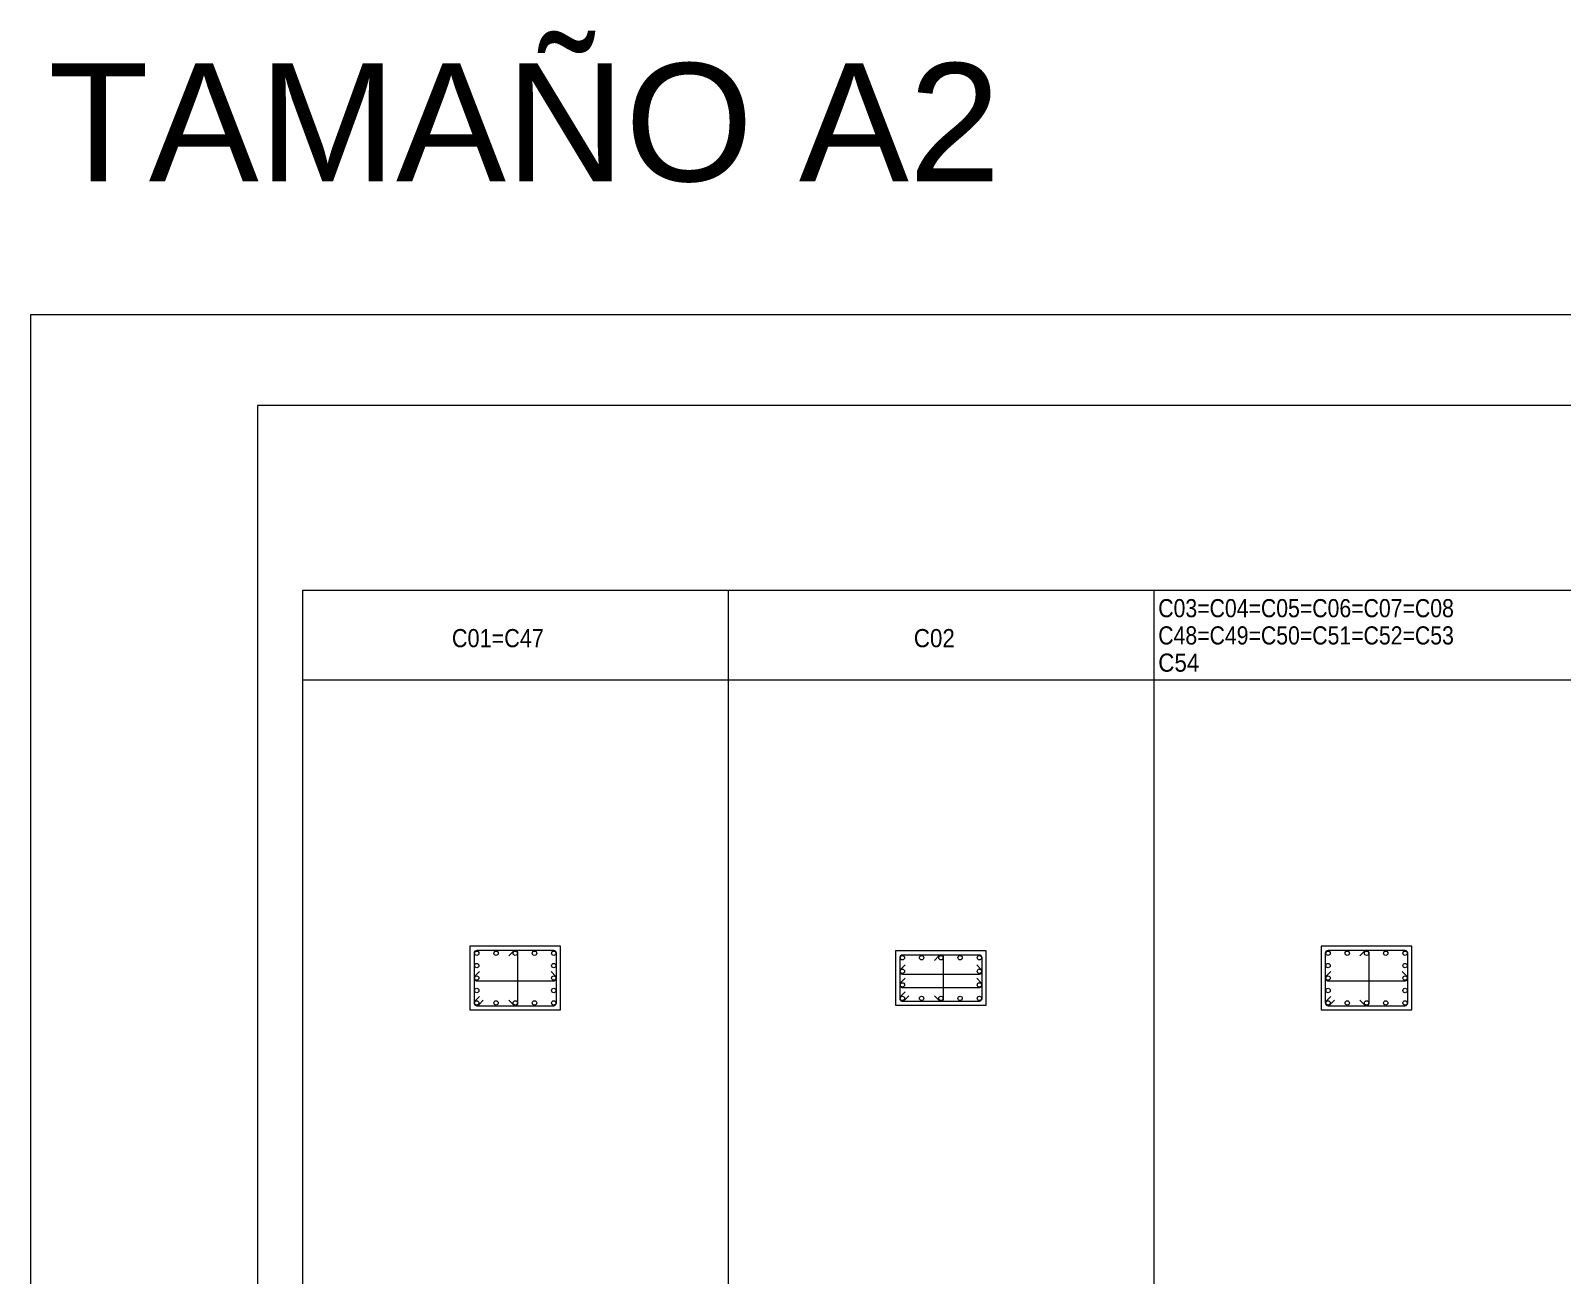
# Model space of a CAD drawing. Header units: millimetres. Extents: x 0 to 59.4, y 0 to 93.5.
# Drawn here: x 0 to 16.88, y 79.78 to 93.49 of the extents above; entities that cross this region are included whole.
import ezdxf
from ezdxf.enums import TextEntityAlignment as Align

# ---------------------------------------------------------------- set-up
doc = ezdxf.new("R2010")
doc.units = ezdxf.units.MM
for name, color, linetype, lineweight in [('ARM_LONGITUDINAL_Ø12', 171, 'Continuous', 9), ('ARM_TRANSVERSAL_Ø6', 151, 'Continuous', 9), ('CIM_REFEREN', 2, 'Continuous', 0), ('CUADRO_LINEAS', 7, 'Continuous', 9), ('RECUAD_LIMITES', 2, 'Continuous', 0), ('RECUAD_MARCO', 1, 'Continuous', 20), ('REF_REFERENCIAS', 8, 'Continuous', 0), ('SECC_HORMIGON', 1, 'Continuous', 9)]:
    doc.layers.add(name, color=color, linetype=linetype, lineweight=lineweight)
doc.styles.add('CYPETXT_romans', font='arial.ttf', dxfattribs={"height": 0.2})

msp = doc.modelspace()

# ---------------------------------------------------------------- linework, layer by layer
at = {"layer": 'ARM_LONGITUDINAL_Ø12'}
for centre in [(4.916, 83.32734), (4.916, 83.19034), (5.128, 83.32734), (5.34, 83.32734), (5.552, 83.32734), (5.764, 83.32734), (5.764, 83.19034), (9.606, 83.27734), (9.818, 83.27734), (10.03, 83.27734), (10.242, 83.27734), (10.454, 83.27734), (14.296, 83.32734), (14.296, 83.19034), (14.508, 83.32734), (14.72, 83.32734), (14.932, 83.32734), (15.144, 83.32734), (15.144, 83.19034), (4.916, 83.05334), (5.764, 83.05334), (9.606, 83.128), (10.454, 83.128), (14.296, 83.05334), (15.144, 83.05334), (4.916, 82.91634), (5.764, 82.91634), (9.606, 82.97867), (10.454, 82.97867), (14.296, 82.91634), (15.144, 82.91634), (4.916, 82.77934), (5.128, 82.77934), (5.34, 82.77934), (5.552, 82.77934), (5.764, 82.77934), (9.606, 82.82934), (9.818, 82.82934), (10.03, 82.82934), (10.242, 82.82934), (10.454, 82.82934), (14.296, 82.77934), (14.508, 82.77934), (14.72, 82.77934), (14.932, 82.77934), (15.144, 82.77934)]:
    msp.add_circle(centre, 0.024, dxfattribs=at)
at = {"layer": 'ARM_TRANSVERSAL_Ø6'}
for points in [[(4.9457, 82.85146), (4.89479, 82.80055), (4.89106, 82.79601), (4.88828, 82.79082), (4.88658, 82.78519), (4.886, 82.77934), (4.88658, 82.77349), (4.88828, 82.76786), (4.89106, 82.76267), (4.89479, 82.75812), (4.89933, 82.75439), (4.90452, 82.75162), (4.91015, 82.74991), (4.916, 82.74934), (5.764, 82.74934), (5.77548, 82.75162), (5.78521, 82.75812), (5.79172, 82.76786), (5.794, 82.77934), (5.794, 83.32734), (5.79172, 83.33882), (5.78521, 83.34855), (5.77548, 83.35505), (5.764, 83.35734), (4.916, 83.35734), (4.90452, 83.35505), (4.89479, 83.34855), (4.88828, 83.33882), (4.886, 83.32734), (4.886, 82.77934), (4.88658, 82.77349), (4.88828, 82.76786), (4.89106, 82.76267), (4.89479, 82.75812), (4.89933, 82.75439), (4.90452, 82.75162), (4.91015, 82.74991), (4.916, 82.74934), (4.92185, 82.74991), (4.92748, 82.75162), (4.93267, 82.75439), (4.93721, 82.75812), (4.98812, 82.80904)], [(5.26788, 82.80904), (5.31879, 82.75812), (5.325, 82.75336), (5.33224, 82.75036), (5.34, 82.74934), (5.34668, 82.75009), (5.35302, 82.75231), (5.3587, 82.75588), (5.36345, 82.76063), (5.36703, 82.76632), (5.36925, 82.77266), (5.37, 82.77934), (5.37, 83.32734), (5.36925, 83.33401), (5.36703, 83.34035), (5.36345, 83.34604), (5.3587, 83.35079), (5.35302, 83.35437), (5.34668, 83.35659), (5.34, 83.35734), (5.33224, 83.35632), (5.325, 83.35332), (5.31879, 83.34855), (5.26788, 83.29764)], [(9.6357, 82.90146), (9.58479, 82.85055), (9.58173, 82.84697), (9.57927, 82.84296), (9.57747, 82.83861), (9.57637, 82.83403), (9.576, 82.82934), (9.57658, 82.82349), (9.57828, 82.81786), (9.58106, 82.81267), (9.58479, 82.80812), (9.58933, 82.80439), (9.59452, 82.80162), (9.60015, 82.79991), (9.606, 82.79934), (10.454, 82.79934), (10.46548, 82.80162), (10.47521, 82.80812), (10.48172, 82.81786), (10.484, 82.82934), (10.484, 83.27734), (10.48172, 83.28882), (10.47521, 83.29855), (10.46548, 83.30505), (10.454, 83.30734), (9.606, 83.30734), (9.59452, 83.30505), (9.58479, 83.29855), (9.57828, 83.28882), (9.576, 83.27734), (9.576, 82.82934), (9.57658, 82.82349), (9.57828, 82.81786), (9.58106, 82.81267), (9.58479, 82.80812), (9.58933, 82.80439), (9.59452, 82.80162), (9.60015, 82.79991), (9.606, 82.79934), (9.61185, 82.79991), (9.61748, 82.80162), (9.62267, 82.80439), (9.62721, 82.80812), (9.67812, 82.85904)], [(9.95788, 82.85904), (10.00879, 82.80812), (10.015, 82.80336), (10.02224, 82.80036), (10.03, 82.79934), (10.03668, 82.80009), (10.04302, 82.80231), (10.0487, 82.80588), (10.05345, 82.81063), (10.05703, 82.81632), (10.05925, 82.82266), (10.06, 82.82934), (10.06, 83.27734), (10.05925, 83.28401), (10.05703, 83.29035), (10.05345, 83.29604), (10.0487, 83.30079), (10.04302, 83.30437), (10.03668, 83.30659), (10.03, 83.30734), (10.02224, 83.30632), (10.015, 83.30332), (10.00879, 83.29855), (9.95788, 83.24764)], [(14.3257, 82.85146), (14.27479, 82.80055), (14.27106, 82.79601), (14.26828, 82.79082), (14.26658, 82.78519), (14.266, 82.77934), (14.26658, 82.77349), (14.26828, 82.76786), (14.27106, 82.76267), (14.27479, 82.75812), (14.27933, 82.75439), (14.28452, 82.75162), (14.29015, 82.74991), (14.296, 82.74934), (15.144, 82.74934), (15.15548, 82.75162), (15.16521, 82.75812), (15.17172, 82.76786), (15.174, 82.77934), (15.174, 83.32734), (15.17172, 83.33882), (15.16521, 83.34855), (15.15548, 83.35505), (15.144, 83.35734), (14.296, 83.35734), (14.28452, 83.35505), (14.27479, 83.34855), (14.26828, 83.33882), (14.266, 83.32734), (14.266, 82.77934), (14.26658, 82.77349), (14.26828, 82.76786), (14.27106, 82.76267), (14.27479, 82.75812), (14.27933, 82.75439), (14.28452, 82.75162), (14.29015, 82.74991), (14.296, 82.74934), (14.30185, 82.74991), (14.30748, 82.75162), (14.31267, 82.75439), (14.31721, 82.75812), (14.36812, 82.80904)], [(14.64788, 82.80904), (14.69879, 82.75812), (14.705, 82.75336), (14.71224, 82.75036), (14.72, 82.74934), (14.72668, 82.75009), (14.73302, 82.75231), (14.7387, 82.75588), (14.74345, 82.76063), (14.74703, 82.76632), (14.74925, 82.77266), (14.75, 82.77934), (14.75, 83.32734), (14.74925, 83.33401), (14.74703, 83.34035), (14.74345, 83.34604), (14.7387, 83.35079), (14.73302, 83.35437), (14.72668, 83.35659), (14.72, 83.35734), (14.71224, 83.35632), (14.705, 83.35332), (14.69879, 83.34855), (14.64788, 83.29764)], [(4.9457, 83.12546), (4.89479, 83.07455), (4.89002, 83.06834), (4.88702, 83.0611), (4.886, 83.05334), (4.88675, 83.04666), (4.88897, 83.04032), (4.89255, 83.03463), (4.8973, 83.02988), (4.90298, 83.02631), (4.90932, 83.02409), (4.916, 83.02334), (5.764, 83.02334), (5.77068, 83.02409), (5.77702, 83.02631), (5.7827, 83.02988), (5.78745, 83.03463), (5.79103, 83.04032), (5.79325, 83.04666), (5.794, 83.05334), (5.79298, 83.0611), (5.78998, 83.06834), (5.78521, 83.07455), (5.7343, 83.12546)], [(9.6357, 83.20013), (9.58479, 83.14922), (9.58002, 83.143), (9.57702, 83.13577), (9.576, 83.128), (9.57675, 83.12133), (9.57897, 83.11499), (9.58255, 83.1093), (9.5873, 83.10455), (9.59298, 83.10098), (9.59932, 83.09876), (9.606, 83.098), (10.454, 83.098), (10.46068, 83.09876), (10.46702, 83.10098), (10.4727, 83.10455), (10.47745, 83.1093), (10.48103, 83.11499), (10.48325, 83.12133), (10.484, 83.128), (10.48298, 83.13577), (10.47998, 83.143), (10.47521, 83.14922), (10.4243, 83.20013)], [(9.6357, 83.0508), (9.58479, 82.99988), (9.58002, 82.99367), (9.57702, 82.98644), (9.576, 82.97867), (9.57675, 82.972), (9.57897, 82.96565), (9.58255, 82.95997), (9.5873, 82.95522), (9.59298, 82.95164), (9.59932, 82.94942), (9.606, 82.94867), (10.454, 82.94867), (10.46068, 82.94942), (10.46702, 82.95164), (10.4727, 82.95522), (10.47745, 82.95997), (10.48103, 82.96565), (10.48325, 82.972), (10.484, 82.97867), (10.48298, 82.98644), (10.47998, 82.99367), (10.47521, 82.99988), (10.4243, 83.0508)], [(14.3257, 83.12546), (14.27479, 83.07455), (14.27002, 83.06834), (14.26702, 83.0611), (14.266, 83.05334), (14.26675, 83.04666), (14.26897, 83.04032), (14.27255, 83.03463), (14.2773, 83.02988), (14.28298, 83.02631), (14.28932, 83.02409), (14.296, 83.02334), (15.144, 83.02334), (15.15068, 83.02409), (15.15702, 83.02631), (15.1627, 83.02988), (15.16745, 83.03463), (15.17103, 83.04032), (15.17325, 83.04666), (15.174, 83.05334), (15.17298, 83.0611), (15.16998, 83.06834), (15.16521, 83.07455), (15.1143, 83.12546)]]:
    msp.add_lwpolyline(points, dxfattribs=at)
at = {"layer": 'CUADRO_LINEAS'}
for p, q in [((7.69, 86.33834), (7.69, 87.32834)), ((7.69, 87.32834), (12.38, 87.32834)), ((12.38, 86.33834), (12.38, 87.32834)), ((12.38, 87.32834), (17.07, 87.32834)), ((3, 86.33834), (7.69, 86.33834)), ((7.69, 86.33834), (12.38, 86.33834)), ((12.38, 86.33834), (17.07, 86.33834)), ((3, 72.70834), (3, 79.77834)), ((7.69, 72.70834), (7.69, 79.77834)), ((12.38, 72.70834), (12.38, 79.77834))]:
    msp.add_line(p, q, dxfattribs=at)
for points in [[(3, 86.33834), (3, 87.32834), (7.69, 87.32834)], [(3, 79.77834), (3, 86.33834), (7.69, 86.33834)], [(7.69, 79.77834), (7.69, 86.33834), (12.38, 86.33834)], [(12.38, 79.77834), (12.38, 86.33834), (17.07, 86.33834)]]:
    msp.add_lwpolyline(points, dxfattribs=at)
at = {"layer": 'RECUAD_LIMITES'}
msp.add_lwpolyline([(0, 48.36), (59.4, 48.36), (59.4, 90.36), (0, 90.36), (0, 48.36)], close=True, dxfattribs=at)
at = {"layer": 'RECUAD_MARCO'}
msp.add_lwpolyline([(2.5, 49.36), (58.4, 49.36), (58.4, 89.36), (2.5, 89.36), (2.5, 49.36)], close=True, dxfattribs=at)
at = {"layer": 'SECC_HORMIGON'}
for points in [[(4.84, 82.70334), (5.84, 82.70334), (5.84, 83.40334), (4.84, 83.40334), (4.84, 82.70334)], [(14.22, 82.70334), (15.22, 82.70334), (15.22, 83.40334), (14.22, 83.40334), (14.22, 82.70334)], [(9.53, 82.75334), (10.53, 82.75334), (10.53, 83.35334), (9.53, 83.35334), (9.53, 82.75334)]]:
    msp.add_lwpolyline(points, close=True, dxfattribs=at)

# ---------------------------------------------------------------- texts
at = {"layer": 'CIM_REFEREN', "insert": (0.19321, 93.13168), "char_height": 1.3, "attachment_point": 1, "style": 'CYPETXT_romans'}
msp.add_mtext_dynamic_manual_height_columns('TAMAÑO A2', width=20.4097016, gutter_width=12.5, heights=[0], dxfattribs=at)
at = {"layer": 'REF_REFERENCIAS', "style": 'CYPETXT_romans'}
for s, width, p in [('C03=C04=C05=C06=C07=C08', 0.837237, (12.4249, 87.22834)), ('C48=C49=C50=C51=C52=C53', 0.837237, (12.4249, 86.92834)), ('C01=C47', 0.852568, (4.6421, 86.89834)), ('C02', 0.8832, (9.7314, 86.89834)), ('C54', 0.8832, (12.4249, 86.62834))]:
    msp.add_text(s, height=0.2, dxfattribs=dict(at, width=width)).set_placement(p, align=Align.TOP_LEFT)

doc.saveas('drawing.dxf')
